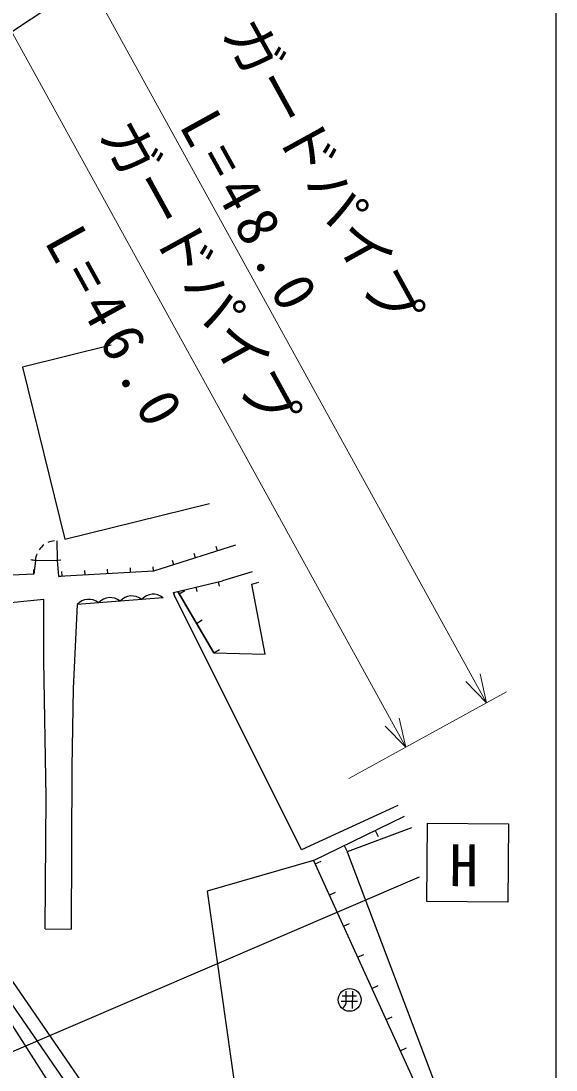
# Model space of a CAD drawing. Units: millimetres, scale not verified. Extents: x 40000 to 680000, y 20000 to 380000.
# Drawn here: x 555563 to 579000, y 300872 to 346862 of the extents above; entities that cross this region are included whole.
import ezdxf
from ezdxf.enums import TextEntityAlignment as Align

# ---------------------------------------------------------------- set-up
doc = ezdxf.new("R2010")
doc.units = ezdxf.units.MM
doc.header["$LTSCALE"] = 1000
for name, color, linetype, lineweight in [('M-BGD', 7, 'Continuous', 25), ('M-STR-HTXT', 7, 'Continuous', 13), ('M-STR-STRC', 7, 'Continuous', 25), ('M-TTL-BAND', 7, 'Continuous', 25)]:
    doc.layers.add(name, color=color, linetype=linetype, lineweight=lineweight)
doc.styles.add('ＭＳ ゴシック', font='')
doc.styles.get('ＭＳ ゴシック').set_extended_font_data('MS Gothic')

msp = doc.modelspace()

# ---------------------------------------------------------------- linework, layer by layer
at = {"layer": 'M-BGD'}
for p, q in [((559507, 332648), (555626, 331691)), ((555626, 331691), (557484, 324148)), ((557484, 324148), (563824, 325711)), ((557160, 323226), (557152, 324079)), ((564961, 323884), (561365, 322738)), ((564167, 323632), (564107, 323822)), ((563214, 323328), (563154, 323518)), ((556194, 323216), (555995, 323238)), ((556044, 323232), (556194, 323216)), ((556044, 323232), (556194, 323216)), ((556194, 323216), (556130, 322617)), ((556194, 323216), (557160, 323226)), ((557160, 323226), (557310, 323240)), ((557160, 323226), (557310, 323240)), ((557225, 322514), (557160, 323226)), ((560366, 322684), (560355, 322884)), ((561365, 322738), (561354, 322938)), ((562261, 323024), (562201, 323215)), ((556130, 322617), (543749, 322000)), ((556130, 322617), (556120, 322817)), ((561365, 322738), (557225, 322514)), ((557225, 322514), (557425, 322532)), ((557370, 322522), (557359, 322722)), ((558369, 322576), (558358, 322776)), ((559367, 322630), (559356, 322830)), ((565690, 322712), (564389, 322322)), ((562251, 321803), (564389, 322322)), ((563223, 322039), (563270, 321844)), ((564195, 322275), (564243, 322080)), ((565672, 322165), (565975, 322254)), ((566256, 319101), (565672, 322165)), ((556563, 321505), (553177, 321153)), ((556563, 318824), (556563, 321505)), ((561790, 321577), (558020, 321282)), ((562287, 321657), (562251, 321803)), ((562251, 321803), (562299, 321608)), ((567848, 310530), (562281, 321681)), ((562428, 321846), (564005, 319156)), ((564005, 319156), (562428, 321846)), ((562487, 321744), (562746, 321896)), ((558020, 321282), (557854, 317603)), ((563246, 320450), (563505, 320602)), ((564005, 319156), (564264, 319307)), ((556665, 312832), (556563, 318824)), ((564005, 319156), (566256, 319101)), ((557854, 317603), (557794, 314151)), ((557794, 314151), (557765, 307053)), ((556623, 307056), (556665, 312832)), ((572064, 312470), (567848, 310530)), ((568374, 310060), (572356, 312001)), ((572670, 311497), (569858, 310435)), ((571071, 311375), (571203, 311105)), ((569723, 310717), (569854, 310448)), ((569858, 310435), (573838, 299898)), ((568374, 310060), (563720, 308712)), ((568374, 310060), (568506, 309790)), ((568376, 310057), (575204, 295073)), ((568443, 309909), (568716, 310033)), ((558166, 298173), (550862, 309587)), ((563720, 308712), (565693, 294785)), ((569065, 308544), (569338, 308668)), ((558207, 300373), (552667, 308435)), ((552170, 308097), (557712, 300035)), ((569687, 307178), (569960, 307303)), ((556623, 307061), (557765, 307053)), ((570309, 305813), (570583, 305938)), ((570932, 304448), (571205, 304572)), ((569633, 304132), (570262, 304129)), ((569801, 303817), (569804, 304325)), ((570089, 303575), (570094, 304324)), ((569583, 303890), (570307, 303886)), ((569657, 303578), (569709, 303626)), ((569709, 303626), (569756, 303683)), ((569756, 303683), (569776, 303724)), ((569776, 303724), (569801, 303817)), ((571554, 303083), (571827, 303207)), ((572176, 301717), (572449, 301842))]:
    msp.add_line(p, q, dxfattribs=at)
msp.add_circle((569959, 303948), 500, dxfattribs=at)
for centre, radius, start, end in [((557123, 323147), 932, 126.582, 145.0149), ((557123, 323147), 932, 95.8604, 114.2933), ((557123, 323147), 932, 157.3037, 175.7366), ((558530, 320824), 685, 50.8828, 138.0884), ((559472, 320898), 685, 50.8828, 138.0884), ((560415, 320972), 685, 50.8828, 138.0884), ((561357, 321046), 685, 50.8828, 138.0884)]:
    msp.add_arc(centre, radius, start, end, dxfattribs=at)
at = {"layer": 'M-STR-HTXT'}
for p, q in [((552451, 359643), (575960, 316977)), ((549520, 356601), (572425, 315029)), ((575960, 316977), (575045, 317900)), ((575672, 318245), (575960, 316977)), ((576836, 317459), (569925, 313651)), ((572425, 315029), (571510, 315952)), ((572136, 316297), (572425, 315029))]:
    msp.add_line(p, q, dxfattribs=at)
at = {"layer": 'M-STR-STRC'}
for p, q in [((567804, 354790), (529575, 329384)), ((573345, 308258), (573364, 311690)), ((573364, 311690), (576914, 311670)), ((576914, 311670), (576895, 308238)), ((573000, 309325), (550388, 299612)), ((576895, 308238), (573345, 308258))]:
    msp.add_line(p, q, dxfattribs=at)
at = {"layer": 'M-TTL-BAND'}
msp.add_line((579000, 20000), (579000, 370000), dxfattribs=at)

# ---------------------------------------------------------------- texts
at = {"layer": 'M-STR-HTXT', "style": 'ＭＳ ゴシック'}
for p in [(563857, 346100), (558468, 341657)]:
    msp.add_text('ガードパイプ', height=1833, rotation=298.9, dxfattribs=at).set_placement(p, align=Align.BOTTOM_LEFT)
at = {"layer": 'M-STR-HTXT', "char_height": 1833, "attachment_point": 7, "rotation": 298.9, "style": 'ＭＳ ゴシック'}
for s, insert in [('\\T1.32;L=48.0', (562431, 342275)), ('\\T1.32;L=46.0', (556528, 337196))]:
    msp.add_mtext(s, dxfattribs=dict(at, insert=insert))
at = {"layer": 'M-STR-STRC', "style": 'ＭＳ ゴシック'}
msp.add_text('H', height=1833, rotation=359.7, dxfattribs=at).set_placement((574328, 308384), align=Align.BOTTOM_LEFT)

doc.saveas('drawing.dxf')
